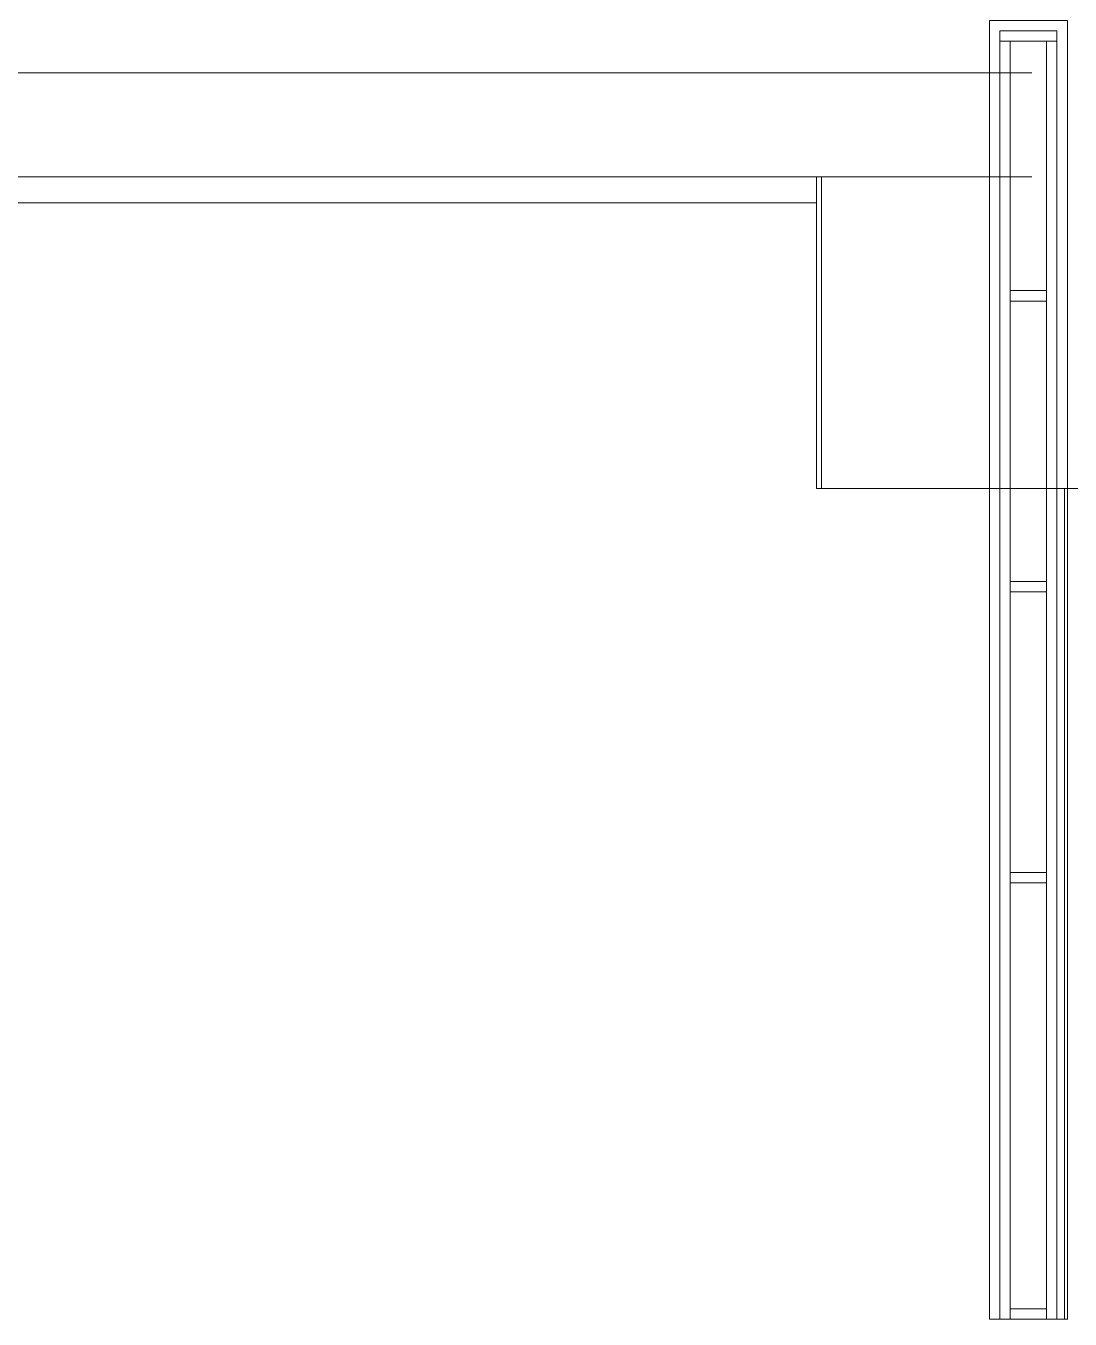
# Model space of a CAD drawing. Header units: millimetres. Extents: x 51154 to 151340, y -24069 to 30962.
# Drawn here: x 106700 to 108710, y -2499 to -10 of the extents above; entities that cross this region are included whole.
import ezdxf

# ---------------------------------------------------------------- set-up
doc = ezdxf.new("R2010")
doc.units = ezdxf.units.MM
doc.layers.add('Ломаная-1-1', color=9, linetype='Continuous', lineweight=9, true_color=0x808080)
doc.layers.add('Партер_ТХ_для_Разрез_dwg _2_-1', color=9, linetype='Continuous', lineweight=9, true_color=0x808080)
doc.layers.add('Перекрытия', color=7, linetype='Continuous', lineweight=9)
doc.layers.add('Стены', color=7, linetype='Continuous', lineweight=9)

# ---------------------------------------------------------------- blocks, each defined once
blk = doc.blocks.new('Партер_ТХ_для_Разрез_dwg _2_-8380805-Разрез 1-1')
at = {"layer": 'Ломаная-1-1'}
for p, q in [((108594.8, -39.3), (108574.8, -39.3)), ((108664.8, -39.3), (108684.8, -39.3))]:
    blk.add_line(p, q, dxfattribs=at)
at = {"layer": 'Ломаная-1-1', "flags": 128}
for points in [[(108705.6, -2499), (108554.8, -2499.1), (108554.8, 0.7), (108704.8, 0.7), (108704.8, -2499.1)], [(108574.8, -2499.1), (108574.8, -19.3), (108684.8, -19.3), (108684.8, -2499.1)], [(108594.8, -2499.1), (108594.8, -39.3), (108664.8, -39.3), (108664.8, -2499.1)]]:
    blk.add_lwpolyline(points, dxfattribs=at)
for points in [[(108574.8, -19.3), (108684.8, -19.3), (108684.8, -39.3), (108574.8, -39.3)], [(108594.8, -519.3), (108664.8, -519.3), (108664.8, -539.3), (108594.8, -539.3)], [(108594.8, -1079.3), (108664.8, -1079.3), (108664.8, -1099.3), (108594.8, -1099.3)], [(108594.8, -1639.2), (108664.8, -1639.2), (108664.8, -1659.2), (108594.8, -1659.2)], [(108594.8, -2479.1), (108664.8, -2479.1), (108664.8, -2499.1), (108594.8, -2499.1)]]:
    blk.add_lwpolyline(points, close=True, dxfattribs=at)

msp = doc.modelspace()

# ---------------------------------------------------------------- linework, layer by layer
at = {"layer": 'Перекрытия'}
for p, q in [((108221.6, -100), (104481.6, -100)), ((108636.3, -100), (104481.6, -100)), ((104481.6, -100), (108636.3, -100)), ((108221.6, -100), (106681.6, -100)), ((108636.3, -300), (104481.6, -300)), ((108231.6, -300), (108231.6, -350)), ((104481.6, -350), (108221.6, -350))]:
    msp.add_line(p, q, dxfattribs=at)
at = {"layer": 'Стены'}
for p, q in [((108221.6, -300), (108221.6, -900)), ((108221.6, -350), (106619.6, -350)), ((108221.6, -900), (108221.6, -350)), ((108231.6, -350), (108231.6, -900)), ((108731.6, -900), (108221.6, -900)), ((108331.6, -900), (108221.6, -900)), ((108731.6, -900), (108231.6, -900)), ((108231.6, -900), (108731.6, -900)), ((108331.6, -900), (108731.6, -900)), ((108699.6, -2500), (108699.6, -900))]:
    msp.add_line(p, q, dxfattribs=at)

# ---------------------------------------------------------------- block references
at = {"layer": 'Партер_ТХ_для_Разрез_dwg _2_-1'}
msp.add_blockref('Партер_ТХ_для_Разрез_dwg _2_-8380805-Разрез 1-1', (0, 0), dxfattribs=at)

doc.saveas('drawing.dxf')
